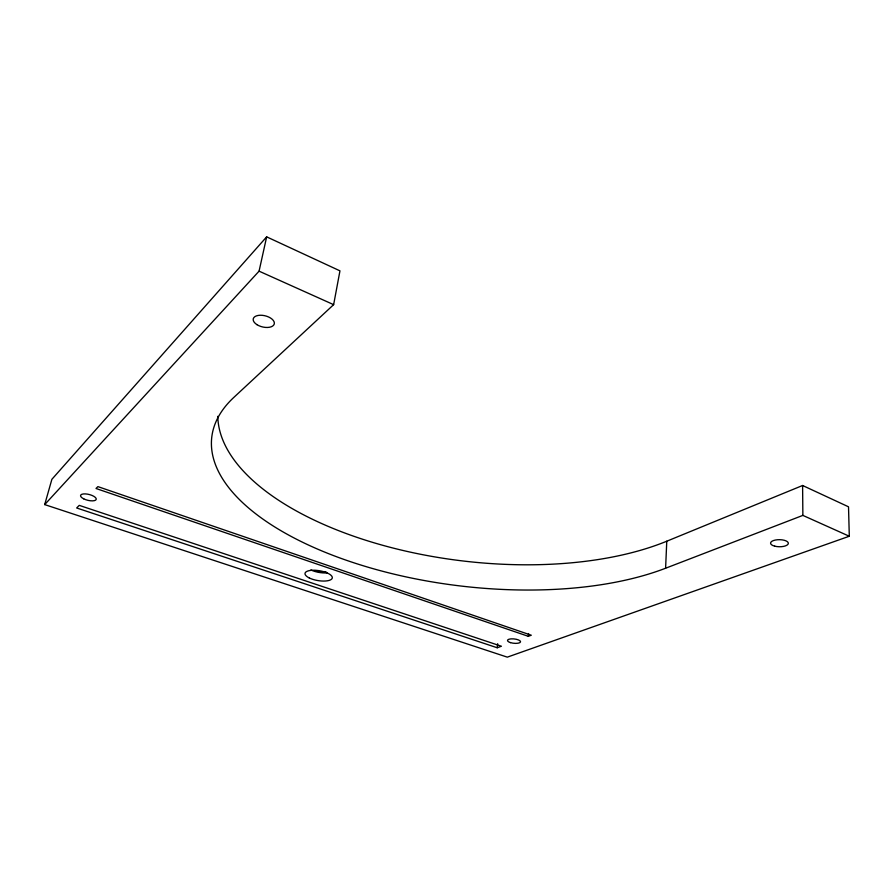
<?xml version="1.0" encoding="UTF-8"?>
<svg xmlns="http://www.w3.org/2000/svg" width="894" height="894" viewBox="0 0 894 894"><rect width="100%" height="100%" fill="white"/><g stroke="black" fill="none" stroke-linecap="round" stroke-linejoin="round"><path stroke-width="1.34" d="M665.605 568.226L666.768 541.216L802.6 485.498L848.518 506.809L849.3 536.244L507.311 657.146L44.7 504.596L51.886 479.307L266.658 236.854L339.955 270.848L333.641 304.653L233.848 397.394A264.468 118.433 6.8 0 0 328.813 553.755A264.468 118.433 6.8 0 0 665.605 568.226L802.868 515.391L849.3 536.244M528.309 636.316L531.282 635.221L97.882 486.615L96.016 488.493L528.309 636.316L528.566 633.544M497.232 647.759L501.411 646.228L79.253 505.367L76.66 507.971L497.232 647.759L497.645 643.714M44.7 504.596L259.07 271.161L266.658 236.854M259.07 271.161L333.641 304.653M802.6 485.498L802.868 515.391M666.768 541.216A261.428 122.679 6.7 0 1 382.565 545.251A261.428 122.679 6.7 0 1 217.812 416.325M326.154 572.004A11.566 4.235 9.5 0 1 314.822 570.551M327.316 572.864A13.79 5.051 9.5 0 1 310.922 569.947M83.701 498.83A8.057 2.984 14 0 0 96.206 499.4A8.057 2.984 14 0 0 85.321 493.901A8.057 2.984 14 0 0 83.701 498.83M774.774 546.178A8.862 3.531 0.6 0 0 788.329 543.407A8.862 3.531 0.6 0 0 775.299 540.054A8.862 3.531 0.6 0 0 774.774 546.178M257.003 324.69A10.806 5.722 13.6 0 0 274.212 324.131A10.806 5.722 13.6 0 0 260.12 315.247A10.806 5.722 13.6 0 0 257.003 324.69M510.485 642.63A6.593 2.19 6.1 0 0 520.543 641.825A6.593 2.19 6.1 0 0 510.955 638.875A6.593 2.19 6.1 0 0 510.485 642.63M309.324 577.982A13.835 4.984 9.5 0 0 331.965 578.731A13.835 4.984 9.5 0 0 314.677 570.249A13.835 4.984 9.5 0 0 309.324 577.982"/></g></svg>
